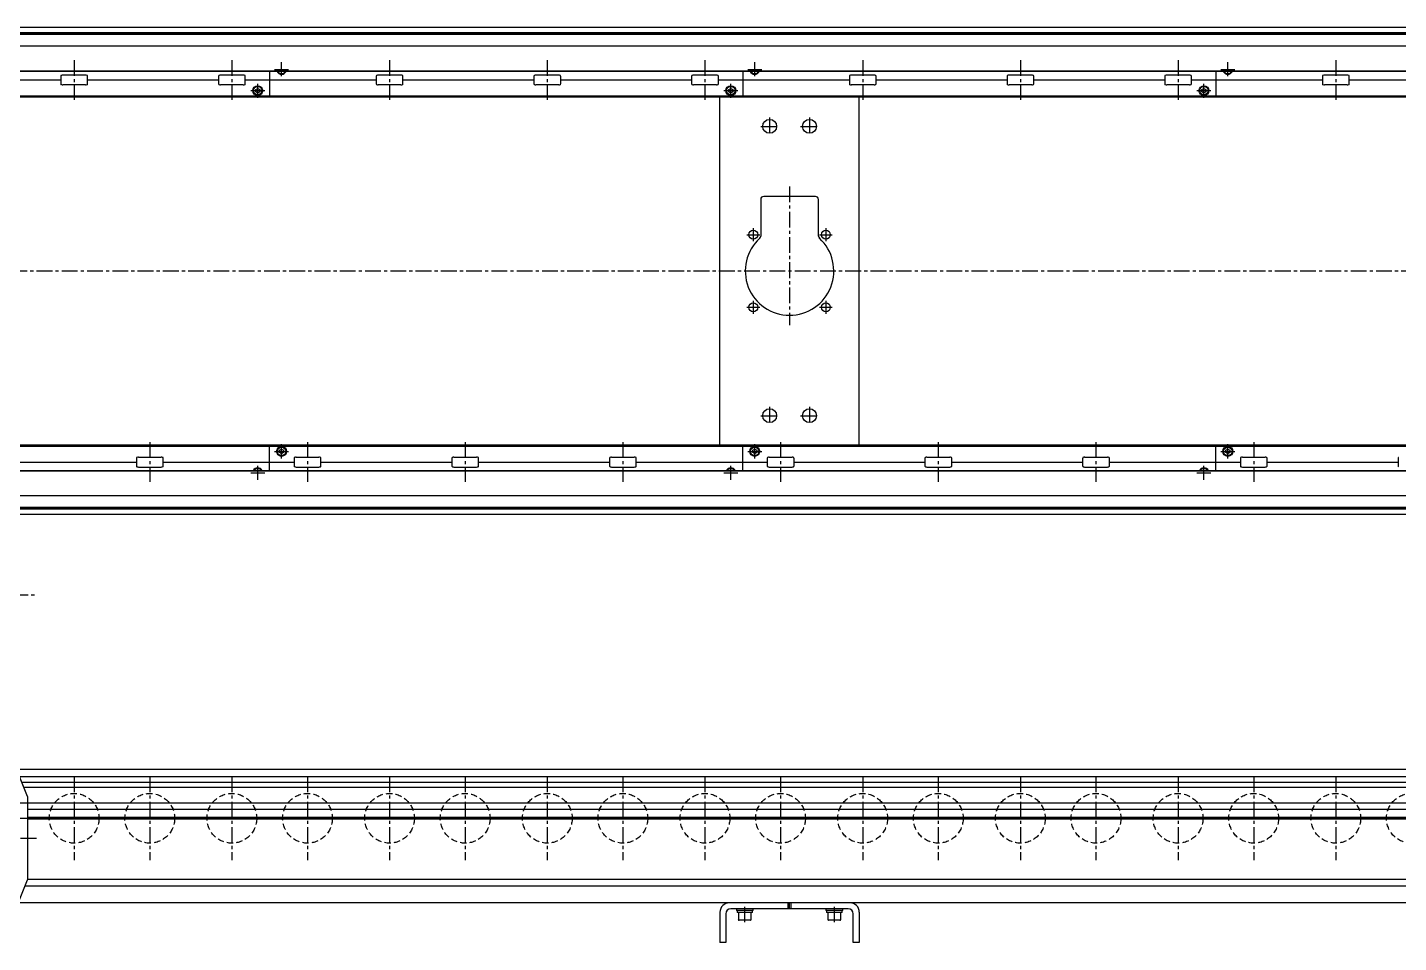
# Model space of a CAD drawing. Extents: x -10 to 4133, y -8 to 1001.
# Drawn here: x 682 to 2060, y 28 to 948 of the extents above; entities that cross this region are included whole.
import ezdxf

# ---------------------------------------------------------------- set-up
doc = ezdxf.new("R2010")
doc.units = 0
doc.header["$LTSCALE"] = 0.5
doc.linetypes.add('CENTER', pattern=[50.8, 31.75, -6.35, 6.35, -6.35])
doc.linetypes.add('DASHED', pattern=[19.05, 12.7, -6.35])
for name, color, linetype in [('MSM_CENTER', 1, 'CENTER'), ('MSM_CONTINUOUS', 7, 'CONTINUOUS'), ('MSM_DASHED', 4, 'DASHED')]:
    doc.layers.add(name, color=color, linetype=linetype)

msp = doc.modelspace()

# ---------------------------------------------------------------- linework, layer by layer
at = {"layer": 'MSM_CENTER'}
for p, q in [((729.2, 915.5), (729.2, 875.5)), ((887.7, 915.5), (887.7, 875.5)), ((937.7, 899.2), (937.7, 913.3)), ((1046.2, 915.5), (1046.2, 875.5)), ((1204.7, 915.5), (1204.7, 875.5)), ((1363.2, 915.5), (1363.2, 875.5)), ((1413.2, 899.2), (1413.2, 913.3)), ((1521.7, 915.5), (1521.7, 875.5)), ((1680.2, 915.5), (1680.2, 875.5)), ((1838.7, 915.5), (1838.7, 875.5)), ((1888.7, 899.2), (1888.7, 913.3)), ((1997.2, 915.5), (1997.2, 875.5)), ((930.7, 906.2), (944.7, 906.2)), ((1406.2, 906.2), (1420.2, 906.2)), ((1881.7, 906.2), (1895.7, 906.2)), ((906.7, 884.8), (920.7, 884.8)), ((913.7, 877.7), (913.7, 891.8)), ((1382.2, 884.8), (1396.2, 884.8)), ((1389.2, 877.7), (1389.2, 891.8)), ((1857.7, 884.8), (1871.7, 884.8)), ((1864.7, 877.7), (1864.7, 891.8)), ((1428.2, 857.9), (1428.2, 839.9)), ((1468.2, 857.9), (1468.2, 839.9)), ((1419.2, 848.9), (1437.2, 848.9)), ((1459.2, 848.9), (1477.2, 848.9)), ((1448.2, 788.4), (1448.2, 648.9)), ((1411.7, 746.4), (1411.7, 733.4)), ((1484.7, 746.4), (1484.7, 733.4)), ((1405.2, 739.9), (1418.2, 739.9)), ((1478.2, 739.9), (1491.2, 739.9)), ((3475.9, 703.4), (359.7, 703.4)), ((1405.2, 666.9), (1418.2, 666.9)), ((1411.7, 673.4), (1411.7, 660.4)), ((1478.2, 666.9), (1491.2, 666.9)), ((1484.7, 673.4), (1484.7, 660.4)), ((1428.2, 566.9), (1428.2, 548.9)), ((1468.2, 566.9), (1468.2, 548.9)), ((1419.2, 557.9), (1437.2, 557.9)), ((1459.2, 557.9), (1477.2, 557.9)), ((805.2, 531.3), (805.2, 491.3)), ((937.7, 515), (937.7, 529.1)), ((963.7, 531.3), (963.7, 491.3)), ((1122.2, 531.3), (1122.2, 491.3)), ((1280.7, 531.3), (1280.7, 491.3)), ((1413.2, 515), (1413.2, 529.1)), ((1439.2, 531.3), (1439.2, 491.3)), ((1597.7, 531.3), (1597.7, 491.3)), ((1756.2, 531.3), (1756.2, 491.3)), ((1888.7, 515), (1888.7, 529.1)), ((1914.7, 531.3), (1914.7, 491.3)), ((930.7, 522), (944.7, 522)), ((1406.2, 522), (1420.2, 522)), ((1881.7, 522), (1895.7, 522)), ((906.7, 500.5), (920.7, 500.5)), ((913.7, 493.5), (913.7, 507.6)), ((1382.2, 500.5), (1396.2, 500.5)), ((1389.2, 493.5), (1389.2, 507.6)), ((1857.7, 500.5), (1871.7, 500.5)), ((1864.7, 493.5), (1864.7, 507.6)), ((362.2, 377.8), (692.2, 377.8)), ((729.2, 195), (729.2, 111)), ((805.2, 195), (805.2, 111)), ((887.7, 195), (887.7, 111)), ((963.7, 195), (963.7, 111)), ((1046.2, 195), (1046.2, 111)), ((1122.2, 195), (1122.2, 111)), ((1204.7, 195), (1204.7, 111)), ((1280.7, 195), (1280.7, 111)), ((1363.2, 195), (1363.2, 111)), ((1439.2, 195), (1439.2, 111)), ((1521.7, 195), (1521.7, 111)), ((1597.7, 195), (1597.7, 111)), ((1680.2, 195), (1680.2, 111)), ((1756.2, 195), (1756.2, 111)), ((1838.7, 195), (1838.7, 111)), ((1914.7, 195), (1914.7, 111)), ((1997.2, 195), (1997.2, 111)), ((367.2, 153), (3466.3, 153)), ((472.2, 133), (692.2, 133)), ((1403.3, 48.4), (1403.3, 64)), ((1493.3, 48.4), (1493.3, 64))]:
    msp.add_line(p, q, dxfattribs=at)
at = {"layer": 'MSM_CONTINUOUS'}
for p, q in [((3465.8, 948.4), (370.6, 948.4)), ((3464.2, 948.3), (372.2, 948.3)), ((3439.6, 942.9), (396.9, 942.9)), ((3439.6, 941.2), (396.9, 941.2)), ((3439.5, 942), (397, 942)), ((3464.2, 929.5), (372.2, 929.5)), ((3464.2, 904.1), (372.2, 904.1)), ((3464.2, 904.5), (422.2, 904.5)), ((715.8, 899.5), (715.8, 891.5)), ((740.7, 900.5), (717.8, 900.5)), ((742.7, 891.5), (742.7, 899.5)), ((874.3, 899.5), (874.3, 891.5)), ((899.2, 900.5), (876.3, 900.5)), ((901.2, 891.5), (901.2, 899.5)), ((925.7, 904.1), (925.7, 879.4)), ((937.7, 903.9), (937.4, 904.1)), ((938.1, 904.1), (937.7, 903.9)), ((1032.8, 899.5), (1032.8, 891.5)), ((1057.7, 900.5), (1034.8, 900.5)), ((1059.7, 891.5), (1059.7, 899.5)), ((1191.3, 899.5), (1191.3, 891.5)), ((1216.2, 900.5), (1193.3, 900.5)), ((1218.2, 891.5), (1218.2, 899.5)), ((1349.8, 899.5), (1349.8, 891.5)), ((1374.7, 900.5), (1351.8, 900.5)), ((1376.7, 891.5), (1376.7, 899.5)), ((1401.2, 904.1), (1401.2, 879.4)), ((1413.2, 903.9), (1412.9, 904.1)), ((1413.6, 904.1), (1413.2, 903.9)), ((1508.3, 899.5), (1508.3, 891.5)), ((1533.2, 900.5), (1510.3, 900.5)), ((1535.2, 891.5), (1535.2, 899.5)), ((1666.8, 899.5), (1666.8, 891.5)), ((1691.7, 900.5), (1668.8, 900.5)), ((1693.7, 891.5), (1693.7, 899.5)), ((1825.3, 899.5), (1825.3, 891.5)), ((1850.2, 900.5), (1827.3, 900.5)), ((1852.2, 891.5), (1852.2, 899.5)), ((1876.7, 904.1), (1876.7, 879.4)), ((1888.7, 903.9), (1888.4, 904.1)), ((1889.1, 904.1), (1888.7, 903.9)), ((1983.8, 899.5), (1983.8, 891.5)), ((2008.7, 900.5), (1985.8, 900.5)), ((2010.7, 891.5), (2010.7, 899.5)), ((715.8, 895.5), (584.2, 895.5)), ((740.7, 890.5), (717.8, 890.5)), ((874.3, 895.5), (742.7, 895.5)), ((899.2, 890.5), (876.3, 890.5)), ((1032.8, 895.5), (901.2, 895.5)), ((911.7, 885.9), (913.7, 887.1)), ((911.7, 883.6), (911.7, 885.9)), ((913.7, 882.4), (911.7, 883.6)), ((913.7, 887.1), (915.7, 885.9)), ((915.7, 883.6), (913.7, 882.4)), ((915.7, 885.9), (915.7, 883.6)), ((1057.7, 890.5), (1034.8, 890.5)), ((1191.3, 895.5), (1059.7, 895.5)), ((1216.2, 890.5), (1193.3, 890.5)), ((1349.8, 895.5), (1218.2, 895.5)), ((1374.7, 890.5), (1351.8, 890.5)), ((1508.3, 895.5), (1376.7, 895.5)), ((1387.2, 885.9), (1389.2, 887.1)), ((1387.2, 883.6), (1387.2, 885.9)), ((1389.2, 882.4), (1387.2, 883.6)), ((1389.2, 887.1), (1391.2, 885.9)), ((1391.2, 883.6), (1389.2, 882.4)), ((1391.2, 885.9), (1391.2, 883.6)), ((1533.2, 890.5), (1510.3, 890.5)), ((1666.8, 895.5), (1535.2, 895.5)), ((1691.7, 890.5), (1668.8, 890.5)), ((1825.3, 895.5), (1693.7, 895.5)), ((1850.2, 890.5), (1827.3, 890.5)), ((1983.8, 895.5), (1852.2, 895.5)), ((1862.7, 885.9), (1864.7, 887.1)), ((1862.7, 883.6), (1862.7, 885.9)), ((1864.7, 882.4), (1862.7, 883.6)), ((1864.7, 887.1), (1866.7, 885.9)), ((1866.7, 883.6), (1864.7, 882.4)), ((1866.7, 885.9), (1866.7, 883.6)), ((2008.7, 890.5), (1985.8, 890.5)), ((2142.3, 895.5), (2010.7, 895.5)), ((3461.8, 879.4), (450.2, 879.4)), ((3465.8, 878.4), (450.2, 878.4)), ((1378.2, 528.4), (1378.2, 878.4)), ((1518.2, 528.4), (1518.2, 878.4)), ((1419.2, 775.4), (1419.2, 738.5)), ((1474.2, 778.4), (1422.2, 778.4)), ((1477.2, 738.5), (1477.2, 775.4)), ((3465.8, 528.4), (450.2, 528.4)), ((450.2, 527.4), (3461.8, 527.4)), ((925.7, 502.6), (925.7, 527.4)), ((935.7, 523.2), (937.7, 524.4)), ((937.7, 524.4), (939.7, 523.2)), ((1401.2, 502.6), (1401.2, 527.4)), ((1411.2, 523.2), (1413.2, 524.4)), ((1413.2, 524.4), (1415.2, 523.2)), ((1876.7, 502.6), (1876.7, 527.4)), ((1886.7, 523.2), (1888.7, 524.4)), ((1888.7, 524.4), (1890.7, 523.2)), ((660.2, 511.3), (791.8, 511.3)), ((791.8, 515.3), (791.8, 507.3)), ((793.8, 516.3), (816.7, 516.3)), ((818.7, 507.3), (818.7, 515.3)), ((818.7, 511.3), (950.3, 511.3)), ((935.7, 520.9), (935.7, 523.2)), ((937.7, 519.7), (935.7, 520.9)), ((939.7, 520.9), (937.7, 519.7)), ((939.7, 523.2), (939.7, 520.9)), ((950.3, 515.3), (950.3, 507.3)), ((952.3, 516.3), (975.2, 516.3)), ((977.2, 507.3), (977.2, 515.3)), ((977.2, 511.3), (1108.8, 511.3)), ((1108.8, 515.3), (1108.8, 507.3)), ((1110.8, 516.3), (1133.7, 516.3)), ((1135.7, 507.3), (1135.7, 515.3)), ((1135.7, 511.3), (1267.3, 511.3)), ((1267.3, 515.3), (1267.3, 507.3)), ((1269.3, 516.3), (1292.2, 516.3)), ((1294.2, 507.3), (1294.2, 515.3)), ((1294.2, 511.3), (1425.8, 511.3)), ((1411.2, 520.9), (1411.2, 523.2)), ((1413.2, 519.7), (1411.2, 520.9)), ((1415.2, 520.9), (1413.2, 519.7)), ((1415.2, 523.2), (1415.2, 520.9)), ((1425.8, 515.3), (1425.8, 507.3)), ((1427.8, 516.3), (1450.7, 516.3)), ((1452.7, 507.3), (1452.7, 515.3)), ((1452.7, 511.3), (1584.3, 511.3)), ((1584.3, 515.3), (1584.3, 507.3)), ((1586.3, 516.3), (1609.2, 516.3)), ((1611.2, 507.3), (1611.2, 515.3)), ((1611.2, 511.3), (1742.8, 511.3)), ((1742.8, 515.3), (1742.8, 507.3)), ((1744.8, 516.3), (1767.7, 516.3)), ((1769.7, 507.3), (1769.7, 515.3)), ((1769.7, 511.3), (1901.3, 511.3)), ((1886.7, 520.9), (1886.7, 523.2)), ((1888.7, 519.7), (1886.7, 520.9)), ((1890.7, 520.9), (1888.7, 519.7)), ((1890.7, 523.2), (1890.7, 520.9)), ((1901.3, 515.3), (1901.3, 507.3)), ((1903.3, 516.3), (1926.2, 516.3)), ((1928.2, 507.3), (1928.2, 515.3)), ((1928.2, 511.3), (2059.8, 511.3)), ((2059.8, 515.3), (2059.8, 507.3)), ((3464.2, 502.6), (372.2, 502.6)), ((3464.2, 502.2), (422.2, 502.2)), ((793.8, 506.3), (816.7, 506.3)), ((913.4, 502.6), (913.7, 502.9)), ((913.7, 502.9), (914.1, 502.6)), ((952.3, 506.3), (975.2, 506.3)), ((1110.8, 506.3), (1133.7, 506.3)), ((1269.3, 506.3), (1292.2, 506.3)), ((1388.9, 502.6), (1389.2, 502.9)), ((1389.2, 502.9), (1389.6, 502.6)), ((1427.8, 506.3), (1450.7, 506.3)), ((1586.3, 506.3), (1609.2, 506.3)), ((1744.8, 506.3), (1767.7, 506.3)), ((1864.4, 502.6), (1864.7, 502.9)), ((1864.7, 502.9), (1865.1, 502.6)), ((1903.3, 506.3), (1926.2, 506.3)), ((3464.2, 477.2), (372.2, 477.2)), ((3465.8, 458.4), (370.6, 458.4)), ((3464.2, 458.4), (372.2, 458.4)), ((3439.6, 465.6), (396.9, 465.6)), ((3439.6, 463.9), (396.9, 463.9)), ((3439.5, 464.7), (397, 464.7)), ((3464.2, 202), (372.2, 202)), ((682.2, 175), (674.2, 195)), ((3464.2, 194.6), (674.4, 194.6)), ((3348.2, 189), (676.7, 189)), ((3348.2, 184), (678.6, 184)), ((3248.2, 168.3), (667.2, 168.3)), ((682.2, 175), (682.2, 91)), ((3248.2, 161.8), (682.2, 161.8)), ((3248.2, 153.9), (682.2, 153.9)), ((3248.2, 153), (682.2, 153)), ((3248.2, 152.1), (682.2, 152.1)), ((674.2, 71), (682.2, 91)), ((3248.2, 84.8), (679.7, 84.8)), ((3248.2, 91.3), (682.2, 91.3)), ((3465.8, 68), (472.2, 68)), ((1378.2, 58.5), (1378.2, 28)), ((1384.2, 57), (1384.2, 28)), ((1507.2, 62), (1389.2, 62)), ((1394.8, 62), (1394.8, 60.4)), ((1411.7, 60.4), (1394.8, 60.4)), ((1395.5, 60.4), (1395.5, 58.4)), ((1411, 58.4), (1395.5, 58.4)), ((1396.8, 58.4), (1396.8, 51.2)), ((1409.8, 51.2), (1409.8, 58.4)), ((1411, 58.4), (1411, 60.4)), ((1411.7, 60.4), (1411.7, 62)), ((1446.8, 62), (1446.8, 68)), ((1448.2, 62), (1448.2, 68)), ((1449.8, 62), (1449.8, 68)), ((1484.7, 62), (1484.7, 60.4)), ((1501.8, 60.4), (1484.7, 60.4)), ((1485.5, 60.4), (1485.5, 58.4)), ((1501, 58.4), (1485.5, 58.4)), ((1486.8, 58.4), (1486.8, 51.2)), ((1499.8, 51.2), (1499.8, 58.4)), ((1501, 58.4), (1501, 60.4)), ((1501.8, 60.4), (1501.8, 62)), ((1512.2, 28), (1512.2, 57)), ((1518.2, 58.5), (1518.2, 28)), ((1408.9, 50.4), (1397.5, 50.4)), ((1498.9, 50.4), (1487.5, 50.4)), ((1384.2, 28), (1378.2, 28)), ((1518.2, 28), (1512.2, 28))]:
    msp.add_line(p, q, dxfattribs=at)
for centre, radius in [((913.7, 884.8), 5), ((913.7, 884.8), 4.25), ((1389.2, 884.8), 5), ((1389.2, 884.8), 4.25), ((1864.7, 884.8), 5), ((1864.7, 884.8), 4.25), ((1428.2, 848.9), 7), ((1468.2, 848.9), 7), ((1411.7, 739.9), 4.5), ((1484.7, 739.9), 4.5), ((1411.7, 666.9), 4.5), ((1484.7, 666.9), 4.5), ((1428.2, 557.9), 7), ((1468.2, 557.9), 7), ((937.7, 522), 5), ((937.7, 522), 4.25), ((1413.2, 522), 5), ((1413.2, 522), 4.25), ((1888.7, 522), 5), ((1888.7, 522), 4.25)]:
    msp.add_circle(centre, radius, dxfattribs=at)
for centre, radius, start, end in [((716.7, 899.4), 0.882, 115.5328, 172.1027), ((717.8, 897.1), 3.41, 89.6687, 115.2454), ((740.7, 897.1), 3.41, 64.7546, 90.3313), ((741.8, 899.4), 0.882, 7.8973, 64.4672), ((875.2, 899.4), 0.882, 115.5328, 172.1027), ((876.3, 897.1), 3.41, 89.6687, 115.2454), ((899.2, 897.1), 3.41, 64.7546, 90.3313), ((900.3, 899.4), 0.882, 7.8973, 64.4672), ((937.7, 906.2), 5, 204.8346, 335.1654), ((937.7, 906.2), 4.25, 209.6116, 330.3884), ((1033.7, 899.4), 0.882, 115.5328, 172.1027), ((1034.8, 897.1), 3.41, 89.6687, 115.2454), ((1057.7, 897.1), 3.41, 64.7546, 90.3313), ((1058.8, 899.4), 0.882, 7.8973, 64.4672), ((1192.2, 899.4), 0.882, 115.5328, 172.1027), ((1193.3, 897.1), 3.41, 89.6687, 115.2454), ((1216.2, 897.1), 3.41, 64.7546, 90.3313), ((1217.3, 899.4), 0.882, 7.8973, 64.4672), ((1350.7, 899.4), 0.882, 115.5328, 172.1027), ((1351.8, 897.1), 3.41, 89.6687, 115.2454), ((1374.7, 897.1), 3.41, 64.7546, 90.3313), ((1375.8, 899.4), 0.882, 7.8973, 64.4672), ((1413.2, 906.2), 5, 204.8346, 335.1654), ((1413.2, 906.2), 4.25, 209.6116, 330.3884), ((1509.2, 899.4), 0.882, 115.5328, 172.1027), ((1510.3, 897.1), 3.41, 89.6687, 115.2454), ((1533.2, 897.1), 3.41, 64.7546, 90.3313), ((1534.3, 899.4), 0.882, 7.8973, 64.4672), ((1667.7, 899.4), 0.882, 115.5328, 172.1027), ((1668.8, 897.1), 3.41, 89.6687, 115.2454), ((1691.7, 897.1), 3.41, 64.7546, 90.3313), ((1692.8, 899.4), 0.882, 7.8973, 64.4672), ((1826.2, 899.4), 0.882, 115.5328, 172.1027), ((1827.3, 897.1), 3.41, 89.6687, 115.2454), ((1850.2, 897.1), 3.41, 64.7546, 90.3313), ((1851.3, 899.4), 0.882, 7.8973, 64.4672), ((1888.7, 906.2), 5, 204.8346, 335.1654), ((1888.7, 906.2), 4.25, 209.6116, 330.3884), ((1984.7, 899.4), 0.882, 115.5328, 172.1027), ((1985.8, 897.1), 3.41, 89.6687, 115.2454), ((2008.7, 897.1), 3.41, 64.7546, 90.3313), ((2009.8, 899.4), 0.882, 7.8973, 64.4672), ((716.7, 891.6), 0.882, 187.8973, 244.4672), ((717.8, 893.9), 3.41, 244.7546, 270.3313), ((740.7, 893.9), 3.41, 269.6687, 295.2454), ((741.8, 891.6), 0.882, 295.5328, 352.1027), ((875.2, 891.6), 0.882, 187.8973, 244.4672), ((876.3, 893.9), 3.41, 244.7546, 270.3313), ((899.2, 893.9), 3.41, 269.6687, 295.2454), ((900.3, 891.6), 0.882, 295.5328, 352.1027), ((1033.7, 891.6), 0.882, 187.8973, 244.4672), ((1034.8, 893.9), 3.41, 244.7546, 270.3313), ((1057.7, 893.9), 3.41, 269.6687, 295.2454), ((1058.8, 891.6), 0.882, 295.5328, 352.1027), ((1192.2, 891.6), 0.882, 187.8973, 244.4672), ((1193.3, 893.9), 3.41, 244.7546, 270.3313), ((1216.2, 893.9), 3.41, 269.6687, 295.2454), ((1217.3, 891.6), 0.882, 295.5328, 352.1027), ((1350.7, 891.6), 0.882, 187.8973, 244.4672), ((1351.8, 893.9), 3.41, 244.7546, 270.3313), ((1374.7, 893.9), 3.41, 269.6687, 295.2454), ((1375.8, 891.6), 0.882, 295.5328, 352.1027), ((1509.2, 891.6), 0.882, 187.8973, 244.4672), ((1510.3, 893.9), 3.41, 244.7546, 270.3313), ((1533.2, 893.9), 3.41, 269.6687, 295.2454), ((1534.3, 891.6), 0.882, 295.5328, 352.1027), ((1667.7, 891.6), 0.882, 187.8973, 244.4672), ((1668.8, 893.9), 3.41, 244.7546, 270.3313), ((1691.7, 893.9), 3.41, 269.6687, 295.2454), ((1692.8, 891.6), 0.882, 295.5328, 352.1027), ((1826.2, 891.6), 0.882, 187.8973, 244.4672), ((1827.3, 893.9), 3.41, 244.7546, 270.3313), ((1850.2, 893.9), 3.41, 269.6687, 295.2454), ((1851.3, 891.6), 0.882, 295.5328, 352.1027), ((1984.7, 891.6), 0.882, 187.8973, 244.4672), ((1985.8, 893.9), 3.41, 244.7546, 270.3313), ((2008.7, 893.9), 3.41, 269.6687, 295.2454), ((2009.8, 891.6), 0.882, 295.5328, 352.1027), ((1422.2, 775.4), 3, 90, 180), ((1474.2, 775.4), 3, 0, 90), ((1448.2, 703.4), 44.5, 132.3521, 47.6479), ((1416.2, 738.5), 3, 312.3521, 360), ((1480.3, 738.5), 3, 180, 227.6479), ((792.7, 515.2), 0.882, 115.5328, 172.1027), ((793.8, 512.9), 3.41, 89.6687, 115.2454), ((816.7, 512.9), 3.41, 64.7546, 90.3313), ((817.8, 515.2), 0.882, 7.8973, 64.4672), ((951.2, 515.2), 0.882, 115.5328, 172.1027), ((952.3, 512.9), 3.41, 89.6687, 115.2454), ((975.2, 512.9), 3.41, 64.7546, 90.3313), ((976.3, 515.2), 0.882, 7.8973, 64.4672), ((1109.7, 515.2), 0.882, 115.5328, 172.1027), ((1110.8, 512.9), 3.41, 89.6687, 115.2454), ((1133.7, 512.9), 3.41, 64.7546, 90.3313), ((1134.8, 515.2), 0.882, 7.8973, 64.4672), ((1268.2, 515.2), 0.882, 115.5328, 172.1027), ((1269.3, 512.9), 3.41, 89.6687, 115.2454), ((1292.2, 512.9), 3.41, 64.7546, 90.3313), ((1293.3, 515.2), 0.882, 7.8973, 64.4672), ((1426.7, 515.2), 0.882, 115.5328, 172.1027), ((1427.8, 512.9), 3.41, 89.6687, 115.2454), ((1450.7, 512.9), 3.41, 64.7546, 90.3313), ((1451.8, 515.2), 0.882, 7.8973, 64.4672), ((1585.2, 515.2), 0.882, 115.5328, 172.1027), ((1586.3, 512.9), 3.41, 89.6687, 115.2454), ((1609.2, 512.9), 3.41, 64.7546, 90.3313), ((1610.3, 515.2), 0.882, 7.8973, 64.4672), ((1743.7, 515.2), 0.882, 115.5328, 172.1027), ((1744.8, 512.9), 3.41, 89.6687, 115.2454), ((1767.7, 512.9), 3.41, 64.7546, 90.3313), ((1768.8, 515.2), 0.882, 7.8973, 64.4672), ((1902.2, 515.2), 0.882, 115.5328, 172.1027), ((1903.3, 512.9), 3.41, 89.6687, 115.2454), ((1926.2, 512.9), 3.41, 64.7546, 90.3313), ((1927.3, 515.2), 0.882, 7.8973, 64.4672), ((2060.7, 515.2), 0.882, 115.5328, 172.1027), ((792.7, 507.4), 0.882, 187.8973, 244.4672), ((793.8, 509.7), 3.41, 244.7546, 270.3313), ((816.7, 509.7), 3.41, 269.6687, 295.2454), ((817.8, 507.4), 0.882, 295.5328, 352.1027), ((913.7, 500.5), 5, 24.8346, 155.1654), ((913.7, 500.5), 4.25, 29.6116, 150.3884), ((951.2, 507.4), 0.882, 187.8973, 244.4672), ((952.3, 509.7), 3.41, 244.7546, 270.3313), ((975.2, 509.7), 3.41, 269.6687, 295.2454), ((976.3, 507.4), 0.882, 295.5328, 352.1027), ((1109.7, 507.4), 0.882, 187.8973, 244.4672), ((1110.8, 509.7), 3.41, 244.7546, 270.3313), ((1133.7, 509.7), 3.41, 269.6687, 295.2454), ((1134.8, 507.4), 0.882, 295.5328, 352.1027), ((1268.2, 507.4), 0.882, 187.8973, 244.4672), ((1269.3, 509.7), 3.41, 244.7546, 270.3313), ((1292.2, 509.7), 3.41, 269.6687, 295.2454), ((1293.3, 507.4), 0.882, 295.5328, 352.1027), ((1389.2, 500.5), 5, 24.8346, 155.1654), ((1389.2, 500.5), 4.25, 29.6116, 150.3884), ((1426.7, 507.4), 0.882, 187.8973, 244.4672), ((1427.8, 509.7), 3.41, 244.7546, 270.3313), ((1450.7, 509.7), 3.41, 269.6687, 295.2454), ((1451.8, 507.4), 0.882, 295.5328, 352.1027), ((1585.2, 507.4), 0.882, 187.8973, 244.4672), ((1586.3, 509.7), 3.41, 244.7546, 270.3313), ((1609.2, 509.7), 3.41, 269.6687, 295.2454), ((1610.3, 507.4), 0.882, 295.5328, 352.1027), ((1743.7, 507.4), 0.882, 187.8973, 244.4672), ((1744.8, 509.7), 3.41, 244.7546, 270.3313), ((1767.7, 509.7), 3.41, 269.6687, 295.2454), ((1768.8, 507.4), 0.882, 295.5328, 352.1027), ((1864.7, 500.5), 5, 24.8346, 155.1654), ((1864.7, 500.5), 4.25, 29.6116, 150.3884), ((1902.2, 507.4), 0.882, 187.8973, 244.4672), ((1903.3, 509.7), 3.41, 244.7546, 270.3313), ((1926.2, 509.7), 3.41, 269.6687, 295.2454), ((1927.3, 507.4), 0.882, 295.5328, 352.1027), ((2060.7, 507.4), 0.882, 187.8973, 244.4672), ((1387.8, 58.5), 9.5, 90, 180), ((1389.2, 57), 5, 90, 180), ((1507.2, 57), 5, 0, 90), ((1508.8, 58.5), 9.5, 0, 90), ((1397.5, 51.2), 0.8, 180, 270), ((1408.9, 51.2), 0.8, 270, 0), ((1487.5, 51.2), 0.8, 180, 270), ((1498.9, 51.2), 0.8, 270, 0)]:
    msp.add_arc(centre, radius, start, end, dxfattribs=at)
at = {"layer": 'MSM_DASHED'}
for centre in [(729.2, 153), (805.2, 153), (887.7, 153), (963.7, 153), (1046.2, 153), (1122.2, 153), (1204.7, 153), (1280.7, 153), (1363.2, 153), (1439.2, 153), (1521.7, 153), (1597.7, 153), (1680.2, 153), (1756.2, 153), (1838.7, 153), (1914.7, 153), (1997.2, 153), (2073.2, 153)]:
    msp.add_circle(centre, 25, dxfattribs=at)

doc.saveas('drawing.dxf')
